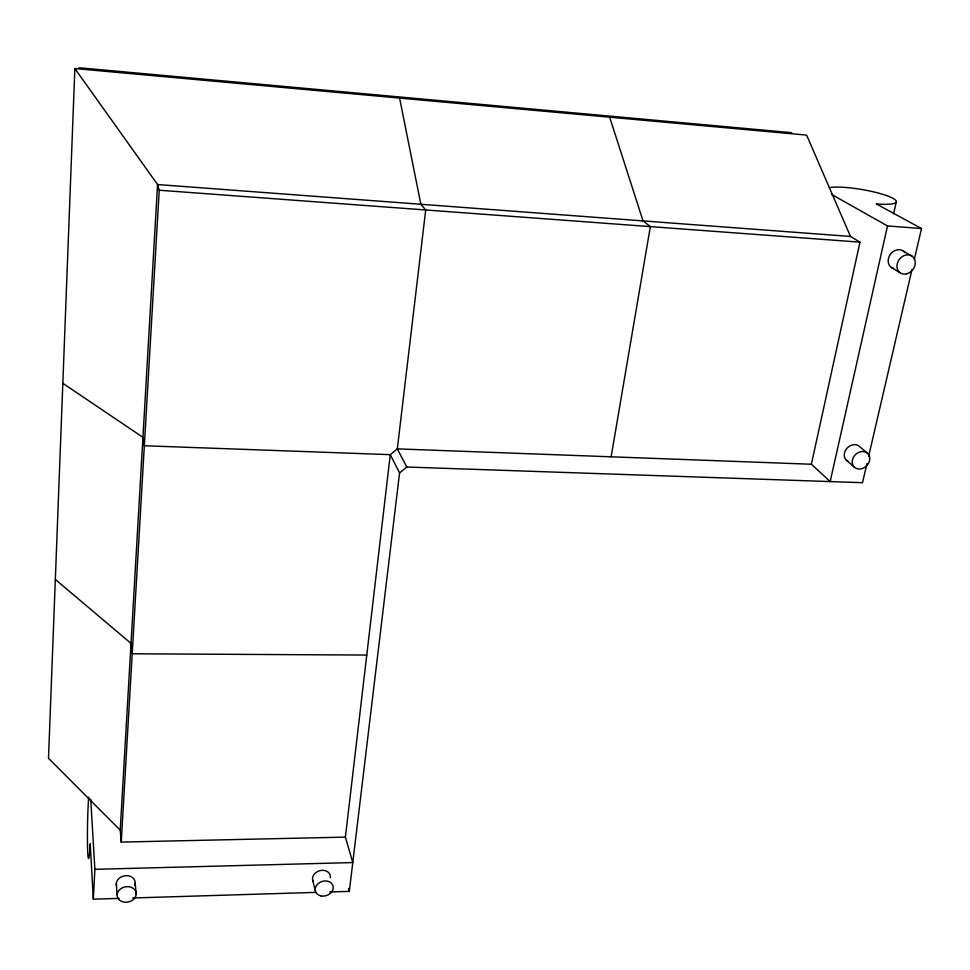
<?xml version="1.0" encoding="UTF-8"?>
<svg xmlns="http://www.w3.org/2000/svg" width="970" height="970" viewBox="0 0 970 970"><rect width="100%" height="100%" fill="white"/><g stroke="black" fill="none" stroke-linecap="round" stroke-linejoin="round"><path stroke-width="1.45" d="M831.605 194.436L887.501 225.937L830.174 481.581L811.381 464.242L859.966 242.148L850.484 236.45L806.628 135.109L74.86 68.543L48.5 758.273L120.219 830.15L121.238 842.093L345.405 837.11L352.777 862.572L94.878 869.326L93.326 899.178L119.08 898.39M120.219 830.15L157.564 184.542L74.86 68.543M121.238 842.093L159.225 190.229L157.564 184.542L850.484 236.45M345.405 837.11L390.279 454.663L397.312 448.867L811.381 464.242M329.63 891.963L349.321 891.357L399.567 472.948L390.279 454.663L144.336 445.751L142.942 437.325L62.832 383.308M611.136 456.809L650.349 226.616L643.025 220.905L609.669 117.2M893.625 213.776L896.28 201.978M866.95 463.599L862.524 482.696L406.782 467.019L399.567 472.948M868.659 456.252L911.958 269.684M914.346 259.402L921.5 228.556L876.371 203.955A35.744 6.232 9.8 0 0 886.01 195.394A35.744 6.232 9.8 0 0 829.314 187.695M132.708 897.977L315.99 892.376M366.769 655.065L132.211 653.78L131.023 643.401L55.338 579.454M159.225 190.229L859.966 242.148M887.501 225.937L921.5 228.556M79.055 67.754L791.69 132.696M903.155 250.987L912.079 256.177M891.369 267.441L900.148 272.8M867.81 453.524A9.591 7.893 -44.6 0 0 852.763 458.774A9.591 7.893 -44.6 0 0 862.366 468.498A9.591 7.893 -44.6 0 0 867.81 453.524L859.711 446.661A9.506 7.833 -44.8 0 0 846.592 448.698A9.506 7.833 -44.8 0 0 847.889 461.247M846.228 460.047L854.182 467.031M406.782 467.019L397.312 448.867L425.709 209.981L420.859 204.27L399.591 98.091M348.521 888.484L349.321 891.357M312.643 880.057L315.311 890.763M135.169 883.149L136.2 894.17A9.615 7.724 -11.5 0 1 121.468 901.336A9.615 7.724 -11.5 0 1 122.329 887.817A9.615 7.724 -11.5 0 1 136.2 894.17M116.279 883.682L117.127 894.752M90.731 799.244L94.878 869.326M93.326 899.178L90.21 843.694A33.865 1.649 -89 0 1 87.603 849.005A33.865 1.649 -89 0 1 88.719 797.073M893.358 268.411A10.124 8.427 -53 0 1 890.339 254.37A10.124 8.427 -53 0 1 904.731 252.515M116.485 885.683A9.518 7.675 -11.4 0 1 126.185 875.643A9.518 7.675 -11.4 0 1 134.721 885.161M313.334 881.851A9.106 7.348 -18.3 0 1 319.967 870.623A9.106 7.348 -18.3 0 1 330.37 877.607M906.78 273.807A10.233 8.487 -52.8 0 0 913.679 257.729A10.233 8.487 -52.8 0 0 897.844 261.9A10.233 8.487 -52.8 0 0 906.78 273.807M321.034 895.916A9.191 7.396 -18.4 0 0 333.122 886.313A9.191 7.396 -18.4 0 0 318.487 883.33A9.191 7.396 -18.4 0 0 321.034 895.916"/></g></svg>
